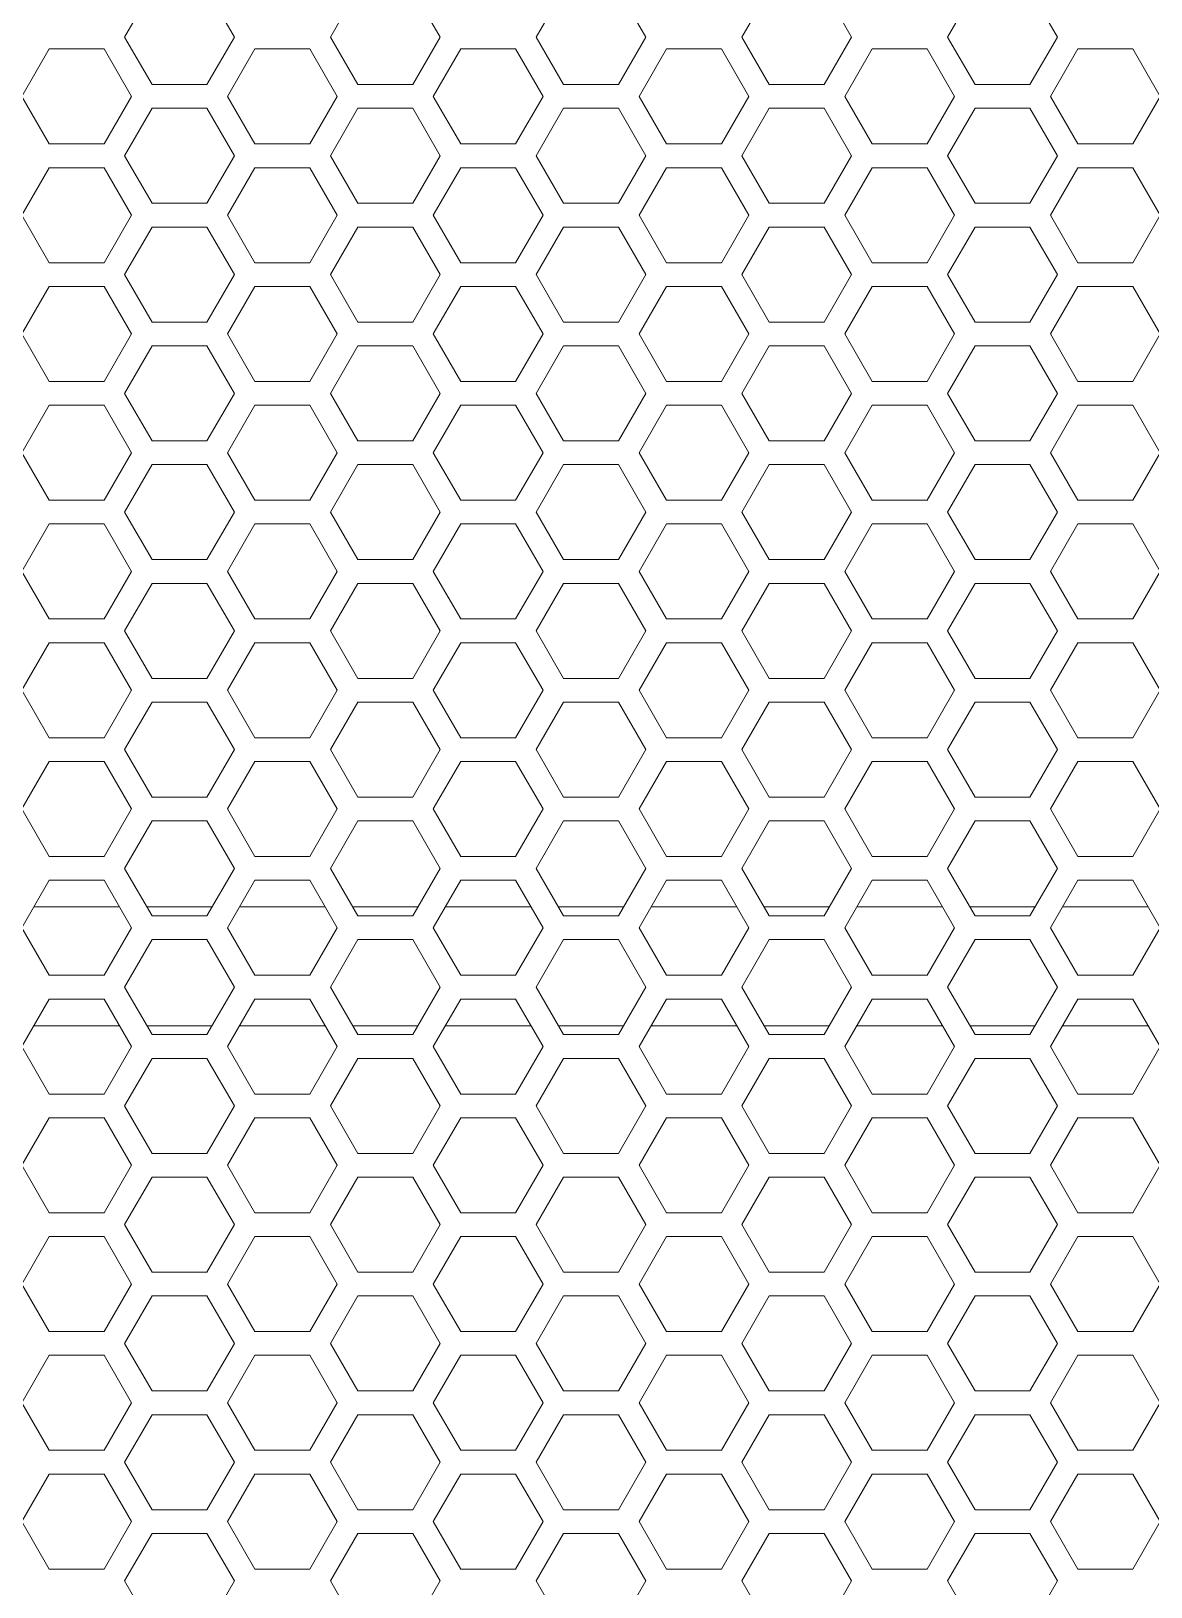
# Model space of a CAD drawing. Header units: millimetres. Extents: x 0 to 62, y -17 to 201.
# Drawn here: x 22.46 to 31.88, y 37.55 to 50.65 of the extents above; entities that cross this region are included whole.
import ezdxf

# ---------------------------------------------------------------- set-up
doc = ezdxf.new("R2010")
doc.units = ezdxf.units.MM

msp = doc.modelspace()

# ---------------------------------------------------------------- linework, layer by layer
at = {"color": 0, "lineweight": 18}
for p, q in [((23.475, 51), (23.244, 50.6)), ((24.168, 50.6), (23.937, 51)), ((25.207, 51), (24.976, 50.6)), ((25.9, 50.6), (25.669, 51)), ((26.939, 51), (26.708, 50.6)), ((27.632, 50.6), (27.401, 51)), ((28.671, 51), (28.44, 50.6)), ((29.364, 50.6), (29.133, 51)), ((30.403, 51), (30.172, 50.6)), ((31.096, 50.6), (30.865, 51)), ((23.244, 50.6), (23.475, 50.2)), ((23.937, 50.2), (24.168, 50.6)), ((24.976, 50.6), (25.207, 50.2)), ((25.669, 50.2), (25.9, 50.6)), ((26.708, 50.6), (26.939, 50.2)), ((27.401, 50.2), (27.632, 50.6)), ((28.44, 50.6), (28.671, 50.2)), ((29.133, 50.2), (29.364, 50.6)), ((30.172, 50.6), (30.403, 50.2)), ((30.865, 50.2), (31.096, 50.6)), ((22.609, 50.5), (22.378, 50.1)), ((23.071, 50.5), (22.609, 50.5)), ((23.302, 50.1), (23.071, 50.5)), ((24.341, 50.5), (24.11, 50.1)), ((24.803, 50.5), (24.341, 50.5)), ((25.034, 50.1), (24.803, 50.5)), ((26.073, 50.5), (25.842, 50.1)), ((26.535, 50.5), (26.073, 50.5)), ((26.766, 50.1), (26.535, 50.5)), ((27.805, 50.5), (27.574, 50.1)), ((28.267, 50.5), (27.805, 50.5)), ((28.498, 50.1), (28.267, 50.5)), ((29.537, 50.5), (29.306, 50.1)), ((29.999, 50.5), (29.537, 50.5)), ((30.23, 50.1), (29.999, 50.5)), ((31.269, 50.5), (31.038, 50.1)), ((31.731, 50.5), (31.269, 50.5)), ((31.962, 50.1), (31.731, 50.5)), ((23.475, 50.2), (23.937, 50.2)), ((25.207, 50.2), (25.669, 50.2)), ((26.939, 50.2), (27.401, 50.2)), ((28.671, 50.2), (29.133, 50.2)), ((30.403, 50.2), (30.865, 50.2)), ((22.378, 50.1), (22.609, 49.7)), ((23.071, 49.7), (23.302, 50.1)), ((24.11, 50.1), (24.341, 49.7)), ((24.803, 49.7), (25.034, 50.1)), ((25.842, 50.1), (26.073, 49.7)), ((26.535, 49.7), (26.766, 50.1)), ((27.574, 50.1), (27.805, 49.7)), ((28.267, 49.7), (28.498, 50.1)), ((29.306, 50.1), (29.537, 49.7)), ((29.999, 49.7), (30.23, 50.1)), ((31.038, 50.1), (31.269, 49.7)), ((31.731, 49.7), (31.962, 50.1)), ((23.475, 50), (23.244, 49.6)), ((23.937, 50), (23.475, 50)), ((24.168, 49.6), (23.937, 50)), ((25.207, 50), (24.976, 49.6)), ((25.669, 50), (25.207, 50)), ((25.9, 49.6), (25.669, 50)), ((26.939, 50), (26.708, 49.6)), ((27.401, 50), (26.939, 50)), ((27.632, 49.6), (27.401, 50)), ((28.671, 50), (28.44, 49.6)), ((29.133, 50), (28.671, 50)), ((29.364, 49.6), (29.133, 50)), ((30.403, 50), (30.172, 49.6)), ((30.865, 50), (30.403, 50)), ((31.096, 49.6), (30.865, 50)), ((22.609, 49.7), (23.071, 49.7)), ((24.341, 49.7), (24.803, 49.7)), ((26.073, 49.7), (26.535, 49.7)), ((27.805, 49.7), (28.267, 49.7)), ((29.537, 49.7), (29.999, 49.7)), ((31.269, 49.7), (31.731, 49.7)), ((23.244, 49.6), (23.475, 49.2)), ((23.937, 49.2), (24.168, 49.6)), ((24.976, 49.6), (25.207, 49.2)), ((25.669, 49.2), (25.9, 49.6)), ((26.708, 49.6), (26.939, 49.2)), ((27.401, 49.2), (27.632, 49.6)), ((28.44, 49.6), (28.671, 49.2)), ((29.133, 49.2), (29.364, 49.6)), ((30.172, 49.6), (30.403, 49.2)), ((30.865, 49.2), (31.096, 49.6)), ((22.609, 49.5), (22.378, 49.1)), ((23.071, 49.5), (22.609, 49.5)), ((23.302, 49.1), (23.071, 49.5)), ((24.341, 49.5), (24.11, 49.1)), ((24.803, 49.5), (24.341, 49.5)), ((25.034, 49.1), (24.803, 49.5)), ((26.073, 49.5), (25.842, 49.1)), ((26.535, 49.5), (26.073, 49.5)), ((26.766, 49.1), (26.535, 49.5)), ((27.805, 49.5), (27.574, 49.1)), ((28.267, 49.5), (27.805, 49.5)), ((28.498, 49.1), (28.267, 49.5)), ((29.537, 49.5), (29.306, 49.1)), ((29.999, 49.5), (29.537, 49.5)), ((30.23, 49.1), (29.999, 49.5)), ((31.269, 49.5), (31.038, 49.1)), ((31.731, 49.5), (31.269, 49.5)), ((31.962, 49.1), (31.731, 49.5)), ((23.475, 49.2), (23.937, 49.2)), ((25.207, 49.2), (25.669, 49.2)), ((26.939, 49.2), (27.401, 49.2)), ((28.671, 49.2), (29.133, 49.2)), ((30.403, 49.2), (30.865, 49.2)), ((22.378, 49.1), (22.609, 48.7)), ((23.071, 48.7), (23.302, 49.1)), ((23.475, 49), (23.244, 48.6)), ((23.937, 49), (23.475, 49)), ((24.168, 48.6), (23.937, 49)), ((24.11, 49.1), (24.341, 48.7)), ((24.803, 48.7), (25.034, 49.1)), ((25.207, 49), (24.976, 48.6)), ((25.669, 49), (25.207, 49)), ((25.9, 48.6), (25.669, 49)), ((25.842, 49.1), (26.073, 48.7)), ((26.535, 48.7), (26.766, 49.1)), ((26.939, 49), (26.708, 48.6)), ((27.401, 49), (26.939, 49)), ((27.632, 48.6), (27.401, 49)), ((27.574, 49.1), (27.805, 48.7)), ((28.267, 48.7), (28.498, 49.1)), ((28.671, 49), (28.44, 48.6)), ((29.133, 49), (28.671, 49)), ((29.364, 48.6), (29.133, 49)), ((29.306, 49.1), (29.537, 48.7)), ((29.999, 48.7), (30.23, 49.1)), ((30.403, 49), (30.172, 48.6)), ((30.865, 49), (30.403, 49)), ((31.096, 48.6), (30.865, 49)), ((31.038, 49.1), (31.269, 48.7)), ((31.731, 48.7), (31.962, 49.1)), ((22.609, 48.7), (23.071, 48.7)), ((24.341, 48.7), (24.803, 48.7)), ((26.073, 48.7), (26.535, 48.7)), ((27.805, 48.7), (28.267, 48.7)), ((29.537, 48.7), (29.999, 48.7)), ((31.269, 48.7), (31.731, 48.7)), ((22.609, 48.5), (22.378, 48.1)), ((23.071, 48.5), (22.609, 48.5)), ((23.302, 48.1), (23.071, 48.5)), ((23.244, 48.6), (23.475, 48.2)), ((23.937, 48.2), (24.168, 48.6)), ((24.341, 48.5), (24.11, 48.1)), ((24.803, 48.5), (24.341, 48.5)), ((25.034, 48.1), (24.803, 48.5)), ((24.976, 48.6), (25.207, 48.2)), ((25.669, 48.2), (25.9, 48.6)), ((26.073, 48.5), (25.842, 48.1)), ((26.535, 48.5), (26.073, 48.5)), ((26.766, 48.1), (26.535, 48.5)), ((26.708, 48.6), (26.939, 48.2)), ((27.401, 48.2), (27.632, 48.6)), ((27.805, 48.5), (27.574, 48.1)), ((28.267, 48.5), (27.805, 48.5)), ((28.498, 48.1), (28.267, 48.5)), ((28.44, 48.6), (28.671, 48.2)), ((29.133, 48.2), (29.364, 48.6)), ((29.537, 48.5), (29.306, 48.1)), ((29.999, 48.5), (29.537, 48.5)), ((30.23, 48.1), (29.999, 48.5)), ((30.172, 48.6), (30.403, 48.2)), ((30.865, 48.2), (31.096, 48.6)), ((31.269, 48.5), (31.038, 48.1)), ((31.731, 48.5), (31.269, 48.5)), ((31.962, 48.1), (31.731, 48.5)), ((22.378, 48.1), (22.609, 47.7)), ((23.071, 47.7), (23.302, 48.1)), ((23.475, 48.2), (23.937, 48.2)), ((24.11, 48.1), (24.341, 47.7)), ((24.803, 47.7), (25.034, 48.1)), ((25.207, 48.2), (25.669, 48.2)), ((25.842, 48.1), (26.073, 47.7)), ((26.535, 47.7), (26.766, 48.1)), ((26.939, 48.2), (27.401, 48.2)), ((27.574, 48.1), (27.805, 47.7)), ((28.267, 47.7), (28.498, 48.1)), ((28.671, 48.2), (29.133, 48.2)), ((29.306, 48.1), (29.537, 47.7)), ((29.999, 47.7), (30.23, 48.1)), ((30.403, 48.2), (30.865, 48.2)), ((31.038, 48.1), (31.269, 47.7)), ((31.731, 47.7), (31.962, 48.1)), ((23.475, 48), (23.244, 47.6)), ((23.937, 48), (23.475, 48)), ((24.168, 47.6), (23.937, 48)), ((25.207, 48), (24.976, 47.6)), ((25.669, 48), (25.207, 48)), ((25.9, 47.6), (25.669, 48)), ((26.939, 48), (26.708, 47.6)), ((27.401, 48), (26.939, 48)), ((27.632, 47.6), (27.401, 48)), ((28.671, 48), (28.44, 47.6)), ((29.133, 48), (28.671, 48)), ((29.364, 47.6), (29.133, 48)), ((30.403, 48), (30.172, 47.6)), ((30.865, 48), (30.403, 48)), ((31.096, 47.6), (30.865, 48)), ((22.609, 47.7), (23.071, 47.7)), ((24.341, 47.7), (24.803, 47.7)), ((26.073, 47.7), (26.535, 47.7)), ((27.805, 47.7), (28.267, 47.7)), ((29.537, 47.7), (29.999, 47.7)), ((31.269, 47.7), (31.731, 47.7)), ((23.244, 47.6), (23.475, 47.2)), ((23.937, 47.2), (24.168, 47.6)), ((24.976, 47.6), (25.207, 47.2)), ((25.669, 47.2), (25.9, 47.6)), ((26.708, 47.6), (26.939, 47.2)), ((27.401, 47.2), (27.632, 47.6)), ((28.44, 47.6), (28.671, 47.2)), ((29.133, 47.2), (29.364, 47.6)), ((30.172, 47.6), (30.403, 47.2)), ((30.865, 47.2), (31.096, 47.6)), ((22.609, 47.5), (22.378, 47.1)), ((23.071, 47.5), (22.609, 47.5)), ((23.302, 47.1), (23.071, 47.5)), ((24.341, 47.5), (24.11, 47.1)), ((24.803, 47.5), (24.341, 47.5)), ((25.034, 47.1), (24.803, 47.5)), ((26.073, 47.5), (25.842, 47.1)), ((26.535, 47.5), (26.073, 47.5)), ((26.766, 47.1), (26.535, 47.5)), ((27.805, 47.5), (27.574, 47.1)), ((28.267, 47.5), (27.805, 47.5)), ((28.498, 47.1), (28.267, 47.5)), ((29.537, 47.5), (29.306, 47.1)), ((29.999, 47.5), (29.537, 47.5)), ((30.23, 47.1), (29.999, 47.5)), ((31.269, 47.5), (31.038, 47.1)), ((31.731, 47.5), (31.269, 47.5)), ((31.962, 47.1), (31.731, 47.5)), ((23.475, 47.2), (23.937, 47.2)), ((25.207, 47.2), (25.669, 47.2)), ((26.939, 47.2), (27.401, 47.2)), ((28.671, 47.2), (29.133, 47.2)), ((30.403, 47.2), (30.865, 47.2)), ((22.378, 47.1), (22.609, 46.7)), ((23.071, 46.7), (23.302, 47.1)), ((24.11, 47.1), (24.341, 46.7)), ((24.803, 46.7), (25.034, 47.1)), ((25.842, 47.1), (26.073, 46.7)), ((26.535, 46.7), (26.766, 47.1)), ((27.574, 47.1), (27.805, 46.7)), ((28.267, 46.7), (28.498, 47.1)), ((29.306, 47.1), (29.537, 46.7)), ((29.999, 46.7), (30.23, 47.1)), ((31.038, 47.1), (31.269, 46.7)), ((31.731, 46.7), (31.962, 47.1)), ((23.475, 47), (23.244, 46.6)), ((23.937, 47), (23.475, 47)), ((24.168, 46.6), (23.937, 47)), ((25.207, 47), (24.976, 46.6)), ((25.669, 47), (25.207, 47)), ((25.9, 46.6), (25.669, 47)), ((26.939, 47), (26.708, 46.6)), ((27.401, 47), (26.939, 47)), ((27.632, 46.6), (27.401, 47)), ((28.671, 47), (28.44, 46.6)), ((29.133, 47), (28.671, 47)), ((29.364, 46.6), (29.133, 47)), ((30.403, 47), (30.172, 46.6)), ((30.865, 47), (30.403, 47)), ((31.096, 46.6), (30.865, 47)), ((22.609, 46.7), (23.071, 46.7)), ((24.341, 46.7), (24.803, 46.7)), ((26.073, 46.7), (26.535, 46.7)), ((27.805, 46.7), (28.267, 46.7)), ((29.537, 46.7), (29.999, 46.7)), ((31.269, 46.7), (31.731, 46.7)), ((23.244, 46.6), (23.475, 46.2)), ((23.937, 46.2), (24.168, 46.6)), ((24.976, 46.6), (25.207, 46.2)), ((25.669, 46.2), (25.9, 46.6)), ((26.708, 46.6), (26.939, 46.2)), ((27.401, 46.2), (27.632, 46.6)), ((28.44, 46.6), (28.671, 46.2)), ((29.133, 46.2), (29.364, 46.6)), ((30.172, 46.6), (30.403, 46.2)), ((30.865, 46.2), (31.096, 46.6)), ((22.609, 46.5), (22.378, 46.1)), ((23.071, 46.5), (22.609, 46.5)), ((23.302, 46.1), (23.071, 46.5)), ((24.341, 46.5), (24.11, 46.1)), ((24.803, 46.5), (24.341, 46.5)), ((25.034, 46.1), (24.803, 46.5)), ((26.073, 46.5), (25.842, 46.1)), ((26.535, 46.5), (26.073, 46.5)), ((26.766, 46.1), (26.535, 46.5)), ((27.805, 46.5), (27.574, 46.1)), ((28.267, 46.5), (27.805, 46.5)), ((28.498, 46.1), (28.267, 46.5)), ((29.537, 46.5), (29.306, 46.1)), ((29.999, 46.5), (29.537, 46.5)), ((30.23, 46.1), (29.999, 46.5)), ((31.269, 46.5), (31.038, 46.1)), ((31.731, 46.5), (31.269, 46.5)), ((31.962, 46.1), (31.731, 46.5)), ((23.475, 46.2), (23.937, 46.2)), ((25.207, 46.2), (25.669, 46.2)), ((26.939, 46.2), (27.401, 46.2)), ((28.671, 46.2), (29.133, 46.2)), ((30.403, 46.2), (30.865, 46.2)), ((22.378, 46.1), (22.609, 45.7)), ((23.071, 45.7), (23.302, 46.1)), ((23.475, 46), (23.244, 45.6)), ((23.937, 46), (23.475, 46)), ((24.168, 45.6), (23.937, 46)), ((24.11, 46.1), (24.341, 45.7)), ((24.803, 45.7), (25.034, 46.1)), ((25.207, 46), (24.976, 45.6)), ((25.669, 46), (25.207, 46)), ((25.9, 45.6), (25.669, 46)), ((25.842, 46.1), (26.073, 45.7)), ((26.535, 45.7), (26.766, 46.1)), ((26.939, 46), (26.708, 45.6)), ((27.401, 46), (26.939, 46)), ((27.632, 45.6), (27.401, 46)), ((27.574, 46.1), (27.805, 45.7)), ((28.267, 45.7), (28.498, 46.1)), ((28.671, 46), (28.44, 45.6)), ((29.133, 46), (28.671, 46)), ((29.364, 45.6), (29.133, 46)), ((29.306, 46.1), (29.537, 45.7)), ((29.999, 45.7), (30.23, 46.1)), ((30.403, 46), (30.172, 45.6)), ((30.865, 46), (30.403, 46)), ((31.096, 45.6), (30.865, 46)), ((31.038, 46.1), (31.269, 45.7)), ((31.731, 45.7), (31.962, 46.1)), ((22.609, 45.7), (23.071, 45.7)), ((23.244, 45.6), (23.475, 45.2)), ((23.937, 45.2), (24.168, 45.6)), ((24.341, 45.7), (24.803, 45.7)), ((24.976, 45.6), (25.207, 45.2)), ((25.669, 45.2), (25.9, 45.6)), ((26.073, 45.7), (26.535, 45.7)), ((26.708, 45.6), (26.939, 45.2)), ((27.401, 45.2), (27.632, 45.6)), ((27.805, 45.7), (28.267, 45.7)), ((28.44, 45.6), (28.671, 45.2)), ((29.133, 45.2), (29.364, 45.6)), ((29.537, 45.7), (29.999, 45.7)), ((30.172, 45.6), (30.403, 45.2)), ((30.865, 45.2), (31.096, 45.6)), ((31.269, 45.7), (31.731, 45.7)), ((22.609, 45.5), (22.378, 45.1)), ((23.071, 45.5), (22.609, 45.5)), ((23.302, 45.1), (23.071, 45.5)), ((24.341, 45.5), (24.11, 45.1)), ((24.803, 45.5), (24.341, 45.5)), ((25.034, 45.1), (24.803, 45.5)), ((26.073, 45.5), (25.842, 45.1)), ((26.535, 45.5), (26.073, 45.5)), ((26.766, 45.1), (26.535, 45.5)), ((27.805, 45.5), (27.574, 45.1)), ((28.267, 45.5), (27.805, 45.5)), ((28.498, 45.1), (28.267, 45.5)), ((29.537, 45.5), (29.306, 45.1)), ((29.999, 45.5), (29.537, 45.5)), ((30.23, 45.1), (29.999, 45.5)), ((31.269, 45.5), (31.038, 45.1)), ((31.731, 45.5), (31.269, 45.5)), ((31.962, 45.1), (31.731, 45.5)), ((23.475, 45.2), (23.937, 45.2)), ((25.207, 45.2), (25.669, 45.2)), ((26.939, 45.2), (27.401, 45.2)), ((28.671, 45.2), (29.133, 45.2)), ((30.403, 45.2), (30.865, 45.2)), ((22.378, 45.1), (22.609, 44.7)), ((23.071, 44.7), (23.302, 45.1)), ((24.11, 45.1), (24.341, 44.7)), ((24.803, 44.7), (25.034, 45.1)), ((25.842, 45.1), (26.073, 44.7)), ((26.535, 44.7), (26.766, 45.1)), ((27.574, 45.1), (27.805, 44.7)), ((28.267, 44.7), (28.498, 45.1)), ((29.306, 45.1), (29.537, 44.7)), ((29.999, 44.7), (30.23, 45.1)), ((31.038, 45.1), (31.269, 44.7)), ((31.731, 44.7), (31.962, 45.1)), ((23.475, 45), (23.244, 44.6)), ((23.937, 45), (23.475, 45)), ((24.168, 44.6), (23.937, 45)), ((25.207, 45), (24.976, 44.6)), ((25.669, 45), (25.207, 45)), ((25.9, 44.6), (25.669, 45)), ((26.939, 45), (26.708, 44.6)), ((27.401, 45), (26.939, 45)), ((27.632, 44.6), (27.401, 45)), ((28.671, 45), (28.44, 44.6)), ((29.133, 45), (28.671, 45)), ((29.364, 44.6), (29.133, 45)), ((30.403, 45), (30.172, 44.6)), ((30.865, 45), (30.403, 45)), ((31.096, 44.6), (30.865, 45)), ((22.609, 44.7), (23.071, 44.7)), ((24.341, 44.7), (24.803, 44.7)), ((26.073, 44.7), (26.535, 44.7)), ((27.805, 44.7), (28.267, 44.7)), ((29.537, 44.7), (29.999, 44.7)), ((31.269, 44.7), (31.731, 44.7)), ((23.244, 44.6), (23.475, 44.2)), ((23.937, 44.2), (24.168, 44.6)), ((24.976, 44.6), (25.207, 44.2)), ((25.669, 44.2), (25.9, 44.6)), ((26.708, 44.6), (26.939, 44.2)), ((27.401, 44.2), (27.632, 44.6)), ((28.44, 44.6), (28.671, 44.2)), ((29.133, 44.2), (29.364, 44.6)), ((30.172, 44.6), (30.403, 44.2)), ((30.865, 44.2), (31.096, 44.6)), ((22.609, 44.5), (22.378, 44.1)), ((23.071, 44.5), (22.609, 44.5)), ((23.302, 44.1), (23.071, 44.5)), ((24.341, 44.5), (24.11, 44.1)), ((24.803, 44.5), (24.341, 44.5)), ((25.034, 44.1), (24.803, 44.5)), ((26.073, 44.5), (25.842, 44.1)), ((26.535, 44.5), (26.073, 44.5)), ((26.766, 44.1), (26.535, 44.5)), ((27.805, 44.5), (27.574, 44.1)), ((28.267, 44.5), (27.805, 44.5)), ((28.498, 44.1), (28.267, 44.5)), ((29.537, 44.5), (29.306, 44.1)), ((29.999, 44.5), (29.537, 44.5)), ((30.23, 44.1), (29.999, 44.5)), ((31.269, 44.5), (31.038, 44.1)), ((31.731, 44.5), (31.269, 44.5)), ((31.962, 44.1), (31.731, 44.5)), ((23.475, 44.2), (23.937, 44.2)), ((25.207, 44.2), (25.669, 44.2)), ((26.939, 44.2), (27.401, 44.2)), ((28.671, 44.2), (29.133, 44.2)), ((30.403, 44.2), (30.865, 44.2)), ((22.378, 44.1), (22.609, 43.7)), ((23.071, 43.7), (23.302, 44.1)), ((24.11, 44.1), (24.341, 43.7)), ((24.803, 43.7), (25.034, 44.1)), ((25.842, 44.1), (26.073, 43.7)), ((26.535, 43.7), (26.766, 44.1)), ((27.574, 44.1), (27.805, 43.7)), ((28.267, 43.7), (28.498, 44.1)), ((29.306, 44.1), (29.537, 43.7)), ((29.999, 43.7), (30.23, 44.1)), ((31.038, 44.1), (31.269, 43.7)), ((31.731, 43.7), (31.962, 44.1)), ((23.475, 44), (23.244, 43.6)), ((23.937, 44), (23.475, 44)), ((24.168, 43.6), (23.937, 44)), ((25.207, 44), (24.976, 43.6)), ((25.669, 44), (25.207, 44)), ((25.9, 43.6), (25.669, 44)), ((26.939, 44), (26.708, 43.6)), ((27.401, 44), (26.939, 44)), ((27.632, 43.6), (27.401, 44)), ((28.671, 44), (28.44, 43.6)), ((29.133, 44), (28.671, 44)), ((29.364, 43.6), (29.133, 44)), ((30.403, 44), (30.172, 43.6)), ((30.865, 44), (30.403, 44)), ((31.096, 43.6), (30.865, 44)), ((22.609, 43.7), (23.071, 43.7)), ((24.341, 43.7), (24.803, 43.7)), ((26.073, 43.7), (26.535, 43.7)), ((27.805, 43.7), (28.267, 43.7)), ((29.537, 43.7), (29.999, 43.7)), ((31.269, 43.7), (31.731, 43.7)), ((22.609, 43.5), (22.378, 43.1)), ((23.071, 43.5), (22.609, 43.5)), ((23.302, 43.1), (23.071, 43.5)), ((23.244, 43.6), (23.475, 43.2)), ((23.937, 43.2), (24.168, 43.6)), ((24.341, 43.5), (24.11, 43.1)), ((24.803, 43.5), (24.341, 43.5)), ((25.034, 43.1), (24.803, 43.5)), ((24.976, 43.6), (25.207, 43.2)), ((25.669, 43.2), (25.9, 43.6)), ((26.073, 43.5), (25.842, 43.1)), ((26.535, 43.5), (26.073, 43.5)), ((26.766, 43.1), (26.535, 43.5)), ((26.708, 43.6), (26.939, 43.2)), ((27.401, 43.2), (27.632, 43.6)), ((27.805, 43.5), (27.574, 43.1)), ((28.267, 43.5), (27.805, 43.5)), ((28.498, 43.1), (28.267, 43.5)), ((28.44, 43.6), (28.671, 43.2)), ((29.133, 43.2), (29.364, 43.6)), ((29.537, 43.5), (29.306, 43.1)), ((29.999, 43.5), (29.537, 43.5)), ((30.23, 43.1), (29.999, 43.5)), ((30.172, 43.6), (30.403, 43.2)), ((30.865, 43.2), (31.096, 43.6)), ((31.269, 43.5), (31.038, 43.1)), ((31.731, 43.5), (31.269, 43.5)), ((31.962, 43.1), (31.731, 43.5)), ((22.479, 43.275), (23.201, 43.275)), ((23.432, 43.275), (23.98, 43.275)), ((24.211, 43.275), (24.933, 43.275)), ((25.164, 43.275), (25.712, 43.275)), ((25.943, 43.275), (26.665, 43.275)), ((26.896, 43.275), (27.444, 43.275)), ((27.675, 43.275), (28.397, 43.275)), ((28.628, 43.275), (29.176, 43.275)), ((29.407, 43.275), (30.129, 43.275)), ((30.36, 43.275), (30.908, 43.275)), ((31.139, 43.275), (31.861, 43.275)), ((22.378, 43.1), (22.609, 42.7)), ((23.071, 42.7), (23.302, 43.1)), ((23.475, 43.2), (23.937, 43.2)), ((24.11, 43.1), (24.341, 42.7)), ((24.803, 42.7), (25.034, 43.1)), ((25.207, 43.2), (25.669, 43.2)), ((25.842, 43.1), (26.073, 42.7)), ((26.535, 42.7), (26.766, 43.1)), ((26.939, 43.2), (27.401, 43.2)), ((27.574, 43.1), (27.805, 42.7)), ((28.267, 42.7), (28.498, 43.1)), ((28.671, 43.2), (29.133, 43.2)), ((29.306, 43.1), (29.537, 42.7)), ((29.999, 42.7), (30.23, 43.1)), ((30.403, 43.2), (30.865, 43.2)), ((31.038, 43.1), (31.269, 42.7)), ((31.731, 42.7), (31.962, 43.1)), ((23.475, 43), (23.244, 42.6)), ((23.937, 43), (23.475, 43)), ((24.168, 42.6), (23.937, 43)), ((25.207, 43), (24.976, 42.6)), ((25.669, 43), (25.207, 43)), ((25.9, 42.6), (25.669, 43)), ((26.939, 43), (26.708, 42.6)), ((27.401, 43), (26.939, 43)), ((27.632, 42.6), (27.401, 43)), ((28.671, 43), (28.44, 42.6)), ((29.133, 43), (28.671, 43)), ((29.364, 42.6), (29.133, 43)), ((30.403, 43), (30.172, 42.6)), ((30.865, 43), (30.403, 43)), ((31.096, 42.6), (30.865, 43)), ((22.609, 42.7), (23.071, 42.7)), ((23.244, 42.6), (23.475, 42.2)), ((23.937, 42.2), (24.168, 42.6)), ((24.341, 42.7), (24.803, 42.7)), ((24.976, 42.6), (25.207, 42.2)), ((25.669, 42.2), (25.9, 42.6)), ((26.073, 42.7), (26.535, 42.7)), ((26.708, 42.6), (26.939, 42.2)), ((27.401, 42.2), (27.632, 42.6)), ((27.805, 42.7), (28.267, 42.7)), ((28.44, 42.6), (28.671, 42.2)), ((29.133, 42.2), (29.364, 42.6)), ((29.537, 42.7), (29.999, 42.7)), ((30.172, 42.6), (30.403, 42.2)), ((30.865, 42.2), (31.096, 42.6)), ((31.269, 42.7), (31.731, 42.7)), ((22.609, 42.5), (22.378, 42.1)), ((23.071, 42.5), (22.609, 42.5)), ((23.302, 42.1), (23.071, 42.5)), ((24.341, 42.5), (24.11, 42.1)), ((24.803, 42.5), (24.341, 42.5)), ((25.034, 42.1), (24.803, 42.5)), ((26.073, 42.5), (25.842, 42.1)), ((26.535, 42.5), (26.073, 42.5)), ((26.766, 42.1), (26.535, 42.5)), ((27.805, 42.5), (27.574, 42.1)), ((28.267, 42.5), (27.805, 42.5)), ((28.498, 42.1), (28.267, 42.5)), ((29.537, 42.5), (29.306, 42.1)), ((29.999, 42.5), (29.537, 42.5)), ((30.23, 42.1), (29.999, 42.5)), ((31.269, 42.5), (31.038, 42.1)), ((31.731, 42.5), (31.269, 42.5)), ((31.962, 42.1), (31.731, 42.5)), ((23.201, 42.275), (22.479, 42.275)), ((23.98, 42.275), (23.432, 42.275)), ((23.475, 42.2), (23.937, 42.2)), ((24.933, 42.275), (24.211, 42.275)), ((25.712, 42.275), (25.164, 42.275)), ((25.207, 42.2), (25.669, 42.2)), ((26.665, 42.275), (25.943, 42.275)), ((27.444, 42.275), (26.896, 42.275)), ((26.939, 42.2), (27.401, 42.2)), ((28.397, 42.275), (27.675, 42.275)), ((29.176, 42.275), (28.628, 42.275)), ((28.671, 42.2), (29.133, 42.2)), ((30.129, 42.275), (29.407, 42.275)), ((30.908, 42.275), (30.36, 42.275)), ((30.403, 42.2), (30.865, 42.2)), ((31.861, 42.275), (31.139, 42.275)), ((22.378, 42.1), (22.609, 41.7)), ((23.071, 41.7), (23.302, 42.1)), ((24.11, 42.1), (24.341, 41.7)), ((24.803, 41.7), (25.034, 42.1)), ((25.842, 42.1), (26.073, 41.7)), ((26.535, 41.7), (26.766, 42.1)), ((27.574, 42.1), (27.805, 41.7)), ((28.267, 41.7), (28.498, 42.1)), ((29.306, 42.1), (29.537, 41.7)), ((29.999, 41.7), (30.23, 42.1)), ((31.038, 42.1), (31.269, 41.7)), ((31.731, 41.7), (31.962, 42.1)), ((23.475, 42), (23.244, 41.6)), ((23.937, 42), (23.475, 42)), ((24.168, 41.6), (23.937, 42)), ((25.207, 42), (24.976, 41.6)), ((25.669, 42), (25.207, 42)), ((25.9, 41.6), (25.669, 42)), ((26.939, 42), (26.708, 41.6)), ((27.401, 42), (26.939, 42)), ((27.632, 41.6), (27.401, 42)), ((28.671, 42), (28.44, 41.6)), ((29.133, 42), (28.671, 42)), ((29.364, 41.6), (29.133, 42)), ((30.403, 42), (30.172, 41.6)), ((30.865, 42), (30.403, 42)), ((31.096, 41.6), (30.865, 42)), ((22.609, 41.7), (23.071, 41.7)), ((24.341, 41.7), (24.803, 41.7)), ((26.073, 41.7), (26.535, 41.7)), ((27.805, 41.7), (28.267, 41.7)), ((29.537, 41.7), (29.999, 41.7)), ((31.269, 41.7), (31.731, 41.7)), ((23.244, 41.6), (23.475, 41.2)), ((23.937, 41.2), (24.168, 41.6)), ((24.976, 41.6), (25.207, 41.2)), ((25.669, 41.2), (25.9, 41.6)), ((26.708, 41.6), (26.939, 41.2)), ((27.401, 41.2), (27.632, 41.6)), ((28.44, 41.6), (28.671, 41.2)), ((29.133, 41.2), (29.364, 41.6)), ((30.172, 41.6), (30.403, 41.2)), ((30.865, 41.2), (31.096, 41.6)), ((22.609, 41.5), (22.378, 41.1)), ((23.071, 41.5), (22.609, 41.5)), ((23.302, 41.1), (23.071, 41.5)), ((24.341, 41.5), (24.11, 41.1)), ((24.803, 41.5), (24.341, 41.5)), ((25.034, 41.1), (24.803, 41.5)), ((26.073, 41.5), (25.842, 41.1)), ((26.535, 41.5), (26.073, 41.5)), ((26.766, 41.1), (26.535, 41.5)), ((27.805, 41.5), (27.574, 41.1)), ((28.267, 41.5), (27.805, 41.5)), ((28.498, 41.1), (28.267, 41.5)), ((29.537, 41.5), (29.306, 41.1)), ((29.999, 41.5), (29.537, 41.5)), ((30.23, 41.1), (29.999, 41.5)), ((31.269, 41.5), (31.038, 41.1)), ((31.731, 41.5), (31.269, 41.5)), ((31.962, 41.1), (31.731, 41.5)), ((23.475, 41.2), (23.937, 41.2)), ((25.207, 41.2), (25.669, 41.2)), ((26.939, 41.2), (27.401, 41.2)), ((28.671, 41.2), (29.133, 41.2)), ((30.403, 41.2), (30.865, 41.2)), ((22.378, 41.1), (22.609, 40.7)), ((23.071, 40.7), (23.302, 41.1)), ((24.11, 41.1), (24.341, 40.7)), ((24.803, 40.7), (25.034, 41.1)), ((25.842, 41.1), (26.073, 40.7)), ((26.535, 40.7), (26.766, 41.1)), ((27.574, 41.1), (27.805, 40.7)), ((28.267, 40.7), (28.498, 41.1)), ((29.306, 41.1), (29.537, 40.7)), ((29.999, 40.7), (30.23, 41.1)), ((31.038, 41.1), (31.269, 40.7)), ((31.731, 40.7), (31.962, 41.1)), ((23.475, 41), (23.244, 40.6)), ((23.937, 41), (23.475, 41)), ((24.168, 40.6), (23.937, 41)), ((25.207, 41), (24.976, 40.6)), ((25.669, 41), (25.207, 41)), ((25.9, 40.6), (25.669, 41)), ((26.939, 41), (26.708, 40.6)), ((27.401, 41), (26.939, 41)), ((27.632, 40.6), (27.401, 41)), ((28.671, 41), (28.44, 40.6)), ((29.133, 41), (28.671, 41)), ((29.364, 40.6), (29.133, 41)), ((30.403, 41), (30.172, 40.6)), ((30.865, 41), (30.403, 41)), ((31.096, 40.6), (30.865, 41)), ((22.609, 40.7), (23.071, 40.7)), ((24.341, 40.7), (24.803, 40.7)), ((26.073, 40.7), (26.535, 40.7)), ((27.805, 40.7), (28.267, 40.7)), ((29.537, 40.7), (29.999, 40.7)), ((31.269, 40.7), (31.731, 40.7)), ((22.609, 40.5), (22.378, 40.1)), ((23.071, 40.5), (22.609, 40.5)), ((23.302, 40.1), (23.071, 40.5)), ((23.244, 40.6), (23.475, 40.2)), ((23.937, 40.2), (24.168, 40.6)), ((24.341, 40.5), (24.11, 40.1)), ((24.803, 40.5), (24.341, 40.5)), ((25.034, 40.1), (24.803, 40.5)), ((24.976, 40.6), (25.207, 40.2)), ((25.669, 40.2), (25.9, 40.6)), ((26.073, 40.5), (25.842, 40.1)), ((26.535, 40.5), (26.073, 40.5)), ((26.766, 40.1), (26.535, 40.5)), ((26.708, 40.6), (26.939, 40.2)), ((27.401, 40.2), (27.632, 40.6)), ((27.805, 40.5), (27.574, 40.1)), ((28.267, 40.5), (27.805, 40.5)), ((28.498, 40.1), (28.267, 40.5)), ((28.44, 40.6), (28.671, 40.2)), ((29.133, 40.2), (29.364, 40.6)), ((29.537, 40.5), (29.306, 40.1)), ((29.999, 40.5), (29.537, 40.5)), ((30.23, 40.1), (29.999, 40.5)), ((30.172, 40.6), (30.403, 40.2)), ((30.865, 40.2), (31.096, 40.6)), ((31.269, 40.5), (31.038, 40.1)), ((31.731, 40.5), (31.269, 40.5)), ((31.962, 40.1), (31.731, 40.5)), ((22.378, 40.1), (22.609, 39.7)), ((23.071, 39.7), (23.302, 40.1)), ((23.475, 40.2), (23.937, 40.2)), ((24.11, 40.1), (24.341, 39.7)), ((24.803, 39.7), (25.034, 40.1)), ((25.207, 40.2), (25.669, 40.2)), ((25.842, 40.1), (26.073, 39.7)), ((26.535, 39.7), (26.766, 40.1)), ((26.939, 40.2), (27.401, 40.2)), ((27.574, 40.1), (27.805, 39.7)), ((28.267, 39.7), (28.498, 40.1)), ((28.671, 40.2), (29.133, 40.2)), ((29.306, 40.1), (29.537, 39.7)), ((29.999, 39.7), (30.23, 40.1)), ((30.403, 40.2), (30.865, 40.2)), ((31.038, 40.1), (31.269, 39.7)), ((31.731, 39.7), (31.962, 40.1)), ((23.475, 40), (23.244, 39.6)), ((23.937, 40), (23.475, 40)), ((24.168, 39.6), (23.937, 40)), ((25.207, 40), (24.976, 39.6)), ((25.669, 40), (25.207, 40)), ((25.9, 39.6), (25.669, 40)), ((26.939, 40), (26.708, 39.6)), ((27.401, 40), (26.939, 40)), ((27.632, 39.6), (27.401, 40)), ((28.671, 40), (28.44, 39.6)), ((29.133, 40), (28.671, 40)), ((29.364, 39.6), (29.133, 40)), ((30.403, 40), (30.172, 39.6)), ((30.865, 40), (30.403, 40)), ((31.096, 39.6), (30.865, 40)), ((22.609, 39.7), (23.071, 39.7)), ((24.341, 39.7), (24.803, 39.7)), ((26.073, 39.7), (26.535, 39.7)), ((27.805, 39.7), (28.267, 39.7)), ((29.537, 39.7), (29.999, 39.7)), ((31.269, 39.7), (31.731, 39.7)), ((23.244, 39.6), (23.475, 39.2)), ((23.937, 39.2), (24.168, 39.6)), ((24.976, 39.6), (25.207, 39.2)), ((25.669, 39.2), (25.9, 39.6)), ((26.708, 39.6), (26.939, 39.2)), ((27.401, 39.2), (27.632, 39.6)), ((28.44, 39.6), (28.671, 39.2)), ((29.133, 39.2), (29.364, 39.6)), ((30.172, 39.6), (30.403, 39.2)), ((30.865, 39.2), (31.096, 39.6)), ((22.609, 39.5), (22.378, 39.1)), ((23.071, 39.5), (22.609, 39.5)), ((23.302, 39.1), (23.071, 39.5)), ((24.341, 39.5), (24.11, 39.1)), ((24.803, 39.5), (24.341, 39.5)), ((25.034, 39.1), (24.803, 39.5)), ((26.073, 39.5), (25.842, 39.1)), ((26.535, 39.5), (26.073, 39.5)), ((26.766, 39.1), (26.535, 39.5)), ((27.805, 39.5), (27.574, 39.1)), ((28.267, 39.5), (27.805, 39.5)), ((28.498, 39.1), (28.267, 39.5)), ((29.537, 39.5), (29.306, 39.1)), ((29.999, 39.5), (29.537, 39.5)), ((30.23, 39.1), (29.999, 39.5)), ((31.269, 39.5), (31.038, 39.1)), ((31.731, 39.5), (31.269, 39.5)), ((31.962, 39.1), (31.731, 39.5)), ((23.475, 39.2), (23.937, 39.2)), ((25.207, 39.2), (25.669, 39.2)), ((26.939, 39.2), (27.401, 39.2)), ((28.671, 39.2), (29.133, 39.2)), ((30.403, 39.2), (30.865, 39.2)), ((22.378, 39.1), (22.609, 38.7)), ((23.071, 38.7), (23.302, 39.1)), ((24.11, 39.1), (24.341, 38.7)), ((24.803, 38.7), (25.034, 39.1)), ((25.842, 39.1), (26.073, 38.7)), ((26.535, 38.7), (26.766, 39.1)), ((27.574, 39.1), (27.805, 38.7)), ((28.267, 38.7), (28.498, 39.1)), ((29.306, 39.1), (29.537, 38.7)), ((29.999, 38.7), (30.23, 39.1)), ((31.038, 39.1), (31.269, 38.7)), ((31.731, 38.7), (31.962, 39.1)), ((23.475, 39), (23.244, 38.6)), ((23.937, 39), (23.475, 39)), ((24.168, 38.6), (23.937, 39)), ((25.207, 39), (24.976, 38.6)), ((25.669, 39), (25.207, 39)), ((25.9, 38.6), (25.669, 39)), ((26.939, 39), (26.708, 38.6)), ((27.401, 39), (26.939, 39)), ((27.632, 38.6), (27.401, 39)), ((28.671, 39), (28.44, 38.6)), ((29.133, 39), (28.671, 39)), ((29.364, 38.6), (29.133, 39)), ((30.403, 39), (30.172, 38.6)), ((30.865, 39), (30.403, 39)), ((31.096, 38.6), (30.865, 39)), ((22.609, 38.7), (23.071, 38.7)), ((24.341, 38.7), (24.803, 38.7)), ((26.073, 38.7), (26.535, 38.7)), ((27.805, 38.7), (28.267, 38.7)), ((29.537, 38.7), (29.999, 38.7)), ((31.269, 38.7), (31.731, 38.7)), ((23.244, 38.6), (23.475, 38.2)), ((23.937, 38.2), (24.168, 38.6)), ((24.976, 38.6), (25.207, 38.2)), ((25.669, 38.2), (25.9, 38.6)), ((26.708, 38.6), (26.939, 38.2)), ((27.401, 38.2), (27.632, 38.6)), ((28.44, 38.6), (28.671, 38.2)), ((29.133, 38.2), (29.364, 38.6)), ((30.172, 38.6), (30.403, 38.2)), ((30.865, 38.2), (31.096, 38.6)), ((22.609, 38.5), (22.378, 38.1)), ((23.071, 38.5), (22.609, 38.5)), ((23.302, 38.1), (23.071, 38.5)), ((24.341, 38.5), (24.11, 38.1)), ((24.803, 38.5), (24.341, 38.5)), ((25.034, 38.1), (24.803, 38.5)), ((26.073, 38.5), (25.842, 38.1)), ((26.535, 38.5), (26.073, 38.5)), ((26.766, 38.1), (26.535, 38.5)), ((27.805, 38.5), (27.574, 38.1)), ((28.267, 38.5), (27.805, 38.5)), ((28.498, 38.1), (28.267, 38.5)), ((29.537, 38.5), (29.306, 38.1)), ((29.999, 38.5), (29.537, 38.5)), ((30.23, 38.1), (29.999, 38.5)), ((31.269, 38.5), (31.038, 38.1)), ((31.731, 38.5), (31.269, 38.5)), ((31.962, 38.1), (31.731, 38.5)), ((23.475, 38.2), (23.937, 38.2)), ((25.207, 38.2), (25.669, 38.2)), ((26.939, 38.2), (27.401, 38.2)), ((28.671, 38.2), (29.133, 38.2)), ((30.403, 38.2), (30.865, 38.2)), ((22.378, 38.1), (22.609, 37.7)), ((23.071, 37.7), (23.302, 38.1)), ((23.475, 38), (23.244, 37.6)), ((23.937, 38), (23.475, 38)), ((24.168, 37.6), (23.937, 38)), ((24.11, 38.1), (24.341, 37.7)), ((24.803, 37.7), (25.034, 38.1)), ((25.207, 38), (24.976, 37.6)), ((25.669, 38), (25.207, 38)), ((25.9, 37.6), (25.669, 38)), ((25.842, 38.1), (26.073, 37.7)), ((26.535, 37.7), (26.766, 38.1)), ((26.939, 38), (26.708, 37.6)), ((27.401, 38), (26.939, 38)), ((27.632, 37.6), (27.401, 38)), ((27.574, 38.1), (27.805, 37.7)), ((28.267, 37.7), (28.498, 38.1)), ((28.671, 38), (28.44, 37.6)), ((29.133, 38), (28.671, 38)), ((29.364, 37.6), (29.133, 38)), ((29.306, 38.1), (29.537, 37.7)), ((29.999, 37.7), (30.23, 38.1)), ((30.403, 38), (30.172, 37.6)), ((30.865, 38), (30.403, 38)), ((31.096, 37.6), (30.865, 38)), ((31.038, 38.1), (31.269, 37.7)), ((31.731, 37.7), (31.962, 38.1)), ((22.609, 37.7), (23.071, 37.7)), ((23.244, 37.6), (23.475, 37.2)), ((23.937, 37.2), (24.168, 37.6)), ((24.341, 37.7), (24.803, 37.7)), ((24.976, 37.6), (25.207, 37.2)), ((25.669, 37.2), (25.9, 37.6)), ((26.073, 37.7), (26.535, 37.7)), ((26.708, 37.6), (26.939, 37.2)), ((27.401, 37.2), (27.632, 37.6)), ((27.805, 37.7), (28.267, 37.7)), ((28.44, 37.6), (28.671, 37.2)), ((29.133, 37.2), (29.364, 37.6)), ((29.537, 37.7), (29.999, 37.7)), ((30.172, 37.6), (30.403, 37.2)), ((30.865, 37.2), (31.096, 37.6)), ((31.269, 37.7), (31.731, 37.7))]:
    msp.add_line(p, q, dxfattribs=at)

doc.saveas('drawing.dxf')
